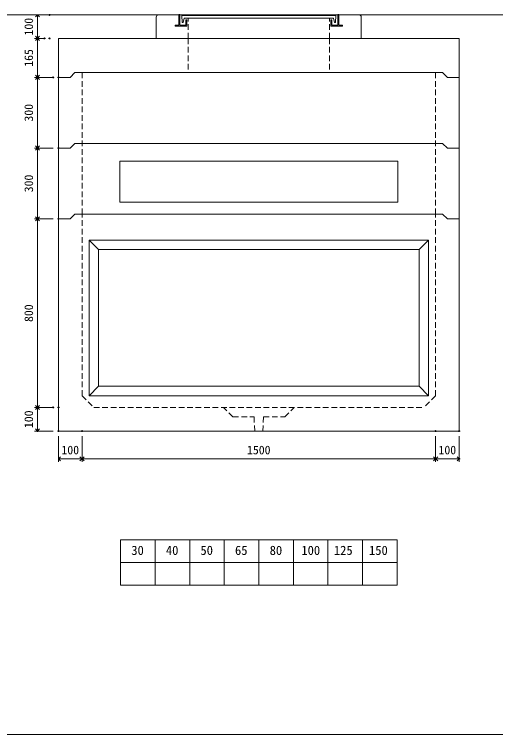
# Model space of a CAD drawing. Units: millimetres, scale not verified. Extents: x -6420 to 6420, y -3037 to 3037.
# Drawn here: x 2323 to 4365, y -2663 to 391 of the extents above; entities that cross this region are included whole.
import ezdxf
from ezdxf.enums import TextEntityAlignment as Align

# ---------------------------------------------------------------- set-up
doc = ezdxf.new("R2010")
doc.units = ezdxf.units.MM
doc.header["$LTSCALE"] = 20
doc.header["$PDMODE"] = 32
doc.header["$PDSIZE"] = 4
doc.linetypes.add('DASHED1', pattern=[1.8, 1.2, -0.6])
doc.linetypes.add('USER2', pattern=[50.8, 31.75, -6.35, 6.35, -6.35])
doc.layers.add('0-1_Defpoints', color=7, linetype='Continuous')
for name, color, linetype, lineweight in [('0-2_waku', 7, 'Continuous', 18), ('0-3_gaikei', 7, 'Continuous', 18), ('0-4_kakure', 7, 'DASHED1', 5), ('0-5_sunpou', 7, 'Continuous', 5), ('0-8_uchigawa', 6, 'Continuous', 18), ('0-A_futa', 3, 'Continuous', 18), ('0-B_GL', 4, 'Continuous', 18), ('0-D_文字１', 7, 'Continuous', 18), ('1-2_uchigawa2', 6, 'USER2', 18)]:
    doc.layers.add(name, color=color, linetype=linetype, lineweight=lineweight)
doc.styles.add('ＭＳ ゴシック', font='')
doc.styles.get('ＭＳ ゴシック').set_extended_font_data('MS Gothic')

# ---------------------------------------------------------------- blocks, each defined once
blk = doc.blocks.new('_Open90')
at = {"layer": '0-5_sunpou'}
blk.add_line((0, 0), (-1, 0), dxfattribs=at)
blk.add_lwpolyline([(-0.5, 0.5), (0, 0), (-0.5, -0.5)], dxfattribs=at)
blk = doc.blocks.new('D64')
at = {"layer": '0-1_Defpoints'}
for p in [(5055.38, 2979.26), (5004.21, 2879.26), (5055.38, 2879.26)]:
    blk.add_point(p, dxfattribs=at)
at = {"layer": '0-5_sunpou'}
for p, q in [((5033.38, 2979.26), (4991.21, 2979.26)), ((5004.21, 2961.26), (5004.21, 2897.26)), ((5033.38, 2879.26), (4991.21, 2879.26))]:
    blk.add_line(p, q, dxfattribs=at)
at = {"layer": '0-5_sunpou', "xscale": 18, "yscale": 18}
for p, rotation in [((5004.21, 2979.26), 90), ((5004.21, 2879.26), 270)]:
    blk.add_blockref('_Open90', p, dxfattribs=dict(at, rotation=rotation))
at = {"layer": '0-5_sunpou', "style": 'ＭＳ ゴシック'}
blk.add_text('100', height=36.66, rotation=90, dxfattribs=at).set_placement((4996.21, 2891.76), align=Align.BOTTOM_LEFT)
blk = doc.blocks.new('D65')
at = {"layer": '0-1_Defpoints'}
for p in [(5033.38, 2879.26), (5004.21, 2714.26), (5071.24, 2714.26)]:
    blk.add_point(p, dxfattribs=at)
at = {"layer": '0-5_sunpou'}
for p, q in [((5011.38, 2879.26), (4991.21, 2879.26)), ((5004.21, 2861.26), (5004.21, 2732.26)), ((5049.24, 2714.26), (4991.21, 2714.26))]:
    blk.add_line(p, q, dxfattribs=at)
at = {"layer": '0-5_sunpou', "xscale": 18, "yscale": 18}
for p, rotation in [((5004.21, 2879.26), 90), ((5004.21, 2714.26), 270)]:
    blk.add_blockref('_Open90', p, dxfattribs=dict(at, rotation=rotation))
at = {"layer": '0-5_sunpou', "style": 'ＭＳ ゴシック'}
blk.add_text('165', height=36.66, rotation=90, dxfattribs=at).set_placement((4996.21, 2759.26), align=Align.BOTTOM_LEFT)
blk = doc.blocks.new('D66')
at = {"layer": '0-1_Defpoints'}
for p in [(5055.38, 2979.26), (5004.21, 2879.26), (5055.38, 2879.26)]:
    blk.add_point(p, dxfattribs=at)
at = {"layer": '0-5_sunpou'}
for p, q in [((5033.38, 2979.26), (4991.21, 2979.26)), ((5004.21, 2961.26), (5004.21, 2897.26)), ((5033.38, 2879.26), (4991.21, 2879.26))]:
    blk.add_line(p, q, dxfattribs=at)
at = {"layer": '0-5_sunpou', "xscale": 18, "yscale": 18}
for p, rotation in [((5004.21, 2979.26), 90), ((5004.21, 2879.26), 270)]:
    blk.add_blockref('_Open90', p, dxfattribs=dict(at, rotation=rotation))
at = {"layer": '0-5_sunpou', "style": 'ＭＳ ゴシック'}
blk.add_text('100', height=36.66, rotation=90, dxfattribs=at).set_placement((4996.21, 2891.76), align=Align.BOTTOM_LEFT)
blk = doc.blocks.new('D67')
at = {"layer": '0-1_Defpoints'}
for p in [(5033.38, 2879.26), (5004.21, 2714.26), (5071.24, 2714.26)]:
    blk.add_point(p, dxfattribs=at)
at = {"layer": '0-5_sunpou'}
for p, q in [((5011.38, 2879.26), (4991.21, 2879.26)), ((5004.21, 2861.26), (5004.21, 2732.26)), ((5049.24, 2714.26), (4991.21, 2714.26))]:
    blk.add_line(p, q, dxfattribs=at)
at = {"layer": '0-5_sunpou', "xscale": 18, "yscale": 18}
for p, rotation in [((5004.21, 2879.26), 90), ((5004.21, 2714.26), 270)]:
    blk.add_blockref('_Open90', p, dxfattribs=dict(at, rotation=rotation))
at = {"layer": '0-5_sunpou', "style": 'ＭＳ ゴシック'}
blk.add_text('165', height=36.66, rotation=90, dxfattribs=at).set_placement((4996.21, 2759.26), align=Align.BOTTOM_LEFT)
blk = doc.blocks.new('D76')
at = {"layer": '0-1_Defpoints'}
for p in [(5093.24, 2714.26), (5004.21, 2414.26), (5093.24, 2414.26)]:
    blk.add_point(p, dxfattribs=at)
at = {"layer": '0-5_sunpou'}
for p, q in [((5071.24, 2714.26), (4991.21, 2714.26)), ((5004.21, 2696.26), (5004.21, 2432.26)), ((5071.24, 2414.26), (4991.21, 2414.26))]:
    blk.add_line(p, q, dxfattribs=at)
at = {"layer": '0-5_sunpou', "xscale": 18, "yscale": 18}
for p, rotation in [((5004.21, 2714.26), 90), ((5004.21, 2414.26), 270)]:
    blk.add_blockref('_Open90', p, dxfattribs=dict(at, rotation=rotation))
at = {"layer": '0-5_sunpou', "style": 'ＭＳ ゴシック'}
blk.add_text('300', height=36.66, rotation=90, dxfattribs=at).set_placement((4996.21, 2526.76), align=Align.BOTTOM_LEFT)
blk = doc.blocks.new('D77')
at = {"layer": '0-1_Defpoints'}
for p in [(5093.24, 2414.26), (5004.21, 2114.26), (5093.24, 2114.26)]:
    blk.add_point(p, dxfattribs=at)
at = {"layer": '0-5_sunpou'}
for p, q in [((5071.24, 2414.26), (4991.21, 2414.26)), ((5004.21, 2396.26), (5004.21, 2132.26)), ((5071.24, 2114.26), (4991.21, 2114.26))]:
    blk.add_line(p, q, dxfattribs=at)
at = {"layer": '0-5_sunpou', "xscale": 18, "yscale": 18}
for p, rotation in [((5004.21, 2414.26), 90), ((5004.21, 2114.26), 270)]:
    blk.add_blockref('_Open90', p, dxfattribs=dict(at, rotation=rotation))
at = {"layer": '0-5_sunpou', "style": 'ＭＳ ゴシック'}
blk.add_text('300', height=36.66, rotation=90, dxfattribs=at).set_placement((4996.21, 2226.76), align=Align.BOTTOM_LEFT)
blk = doc.blocks.new('D59')
at = {"layer": '0-1_Defpoints'}
for p in [(5093.24, 2114.26), (5004.21, 1314.26), (5093.24, 1314.26)]:
    blk.add_point(p, dxfattribs=at)
at = {"layer": '0-5_sunpou'}
for p, q in [((5071.24, 2114.26), (4991.21, 2114.26)), ((5004.21, 2096.26), (5004.21, 1332.26)), ((5071.24, 1314.26), (4991.21, 1314.26))]:
    blk.add_line(p, q, dxfattribs=at)
at = {"layer": '0-5_sunpou', "xscale": 18, "yscale": 18}
for p, rotation in [((5004.21, 2114.26), 90), ((5004.21, 1314.26), 270)]:
    blk.add_blockref('_Open90', p, dxfattribs=dict(at, rotation=rotation))
at = {"layer": '0-5_sunpou', "style": 'ＭＳ ゴシック'}
blk.add_text('800', height=36.66, rotation=90, dxfattribs=at).set_placement((4996.21, 1676.76), align=Align.BOTTOM_LEFT)
blk = doc.blocks.new('D60')
at = {"layer": '0-1_Defpoints'}
for p in [(5071.24, 1314.26), (5004.21, 1214.26), (5093.24, 1214.26)]:
    blk.add_point(p, dxfattribs=at)
at = {"layer": '0-5_sunpou'}
for p, q in [((5049.24, 1314.26), (4991.21, 1314.26)), ((5004.21, 1296.26), (5004.21, 1232.26)), ((5071.24, 1214.26), (4991.21, 1214.26))]:
    blk.add_line(p, q, dxfattribs=at)
at = {"layer": '0-5_sunpou', "xscale": 18, "yscale": 18}
for p, rotation in [((5004.21, 1314.26), 90), ((5004.21, 1214.26), 270)]:
    blk.add_blockref('_Open90', p, dxfattribs=dict(at, rotation=rotation))
at = {"layer": '0-5_sunpou', "style": 'ＭＳ ゴシック'}
blk.add_text('100', height=36.66, rotation=90, dxfattribs=at).set_placement((4996.21, 1226.76), align=Align.BOTTOM_LEFT)
blk = doc.blocks.new('D61')
at = {"layer": '0-1_Defpoints'}
for p in [(5093.24, 1214.26), (5193.24, 1214.26), (5193.24, 1096.55)]:
    blk.add_point(p, dxfattribs=at)
at = {"layer": '0-5_sunpou'}
for p, q in [((5093.24, 1192.26), (5093.24, 1083.55)), ((5193.24, 1192.26), (5193.24, 1083.55)), ((5111.24, 1096.55), (5175.24, 1096.55))]:
    blk.add_line(p, q, dxfattribs=at)
at = {"layer": '0-5_sunpou', "xscale": 18, "yscale": 18, "rotation": 180}
blk.add_blockref('_Open90', (5093.24, 1096.55), dxfattribs=at)
at = {"layer": '0-5_sunpou', "xscale": 18, "yscale": 18}
blk.add_blockref('_Open90', (5193.24, 1096.55), dxfattribs=at)
at = {"layer": '0-5_sunpou', "style": 'ＭＳ ゴシック'}
blk.add_text('100', height=36.66, dxfattribs=at).set_placement((5105.74, 1104.55), align=Align.BOTTOM_LEFT)
blk = doc.blocks.new('D62')
at = {"layer": '0-1_Defpoints'}
for p in [(5193.24, 1214.26), (6693.24, 1214.26), (6693.24, 1096.55)]:
    blk.add_point(p, dxfattribs=at)
at = {"layer": '0-5_sunpou'}
for p, q in [((5193.24, 1192.26), (5193.24, 1083.55)), ((6693.24, 1192.26), (6693.24, 1083.55)), ((5211.24, 1096.55), (6675.24, 1096.55))]:
    blk.add_line(p, q, dxfattribs=at)
at = {"layer": '0-5_sunpou', "xscale": 18, "yscale": 18, "rotation": 180}
blk.add_blockref('_Open90', (5193.24, 1096.55), dxfattribs=at)
at = {"layer": '0-5_sunpou', "xscale": 18, "yscale": 18}
blk.add_blockref('_Open90', (6693.24, 1096.55), dxfattribs=at)
at = {"layer": '0-5_sunpou', "style": 'ＭＳ ゴシック'}
blk.add_text('1500', height=36.66, dxfattribs=at).set_placement((5893.24, 1104.55), align=Align.BOTTOM_LEFT)
blk = doc.blocks.new('D63')
at = {"layer": '0-1_Defpoints'}
for p in [(6693.24, 1214.26), (6793.24, 1214.26), (6793.24, 1096.55)]:
    blk.add_point(p, dxfattribs=at)
at = {"layer": '0-5_sunpou'}
for p, q in [((6693.24, 1192.26), (6693.24, 1083.55)), ((6793.24, 1192.26), (6793.24, 1083.55)), ((6711.24, 1096.55), (6775.24, 1096.55))]:
    blk.add_line(p, q, dxfattribs=at)
at = {"layer": '0-5_sunpou', "xscale": 18, "yscale": 18, "rotation": 180}
blk.add_blockref('_Open90', (6693.24, 1096.55), dxfattribs=at)
at = {"layer": '0-5_sunpou', "xscale": 18, "yscale": 18}
blk.add_blockref('_Open90', (6793.24, 1096.55), dxfattribs=at)
at = {"layer": '0-5_sunpou', "style": 'ＭＳ ゴシック'}
blk.add_text('100', height=36.66, dxfattribs=at).set_placement((6705.74, 1104.55), align=Align.BOTTOM_LEFT)

msp = doc.modelspace()

# ---------------------------------------------------------------- linework, layer by layer
at = {"layer": '0-2_waku'}
for p, q in [((2773.33, -1836.78), (2773.33, -2028.78)), ((2773.33, -1836.78), (2773.33, -2028.78)), ((2773.33, -1836.78), (2773.33, -2028.78)), ((2773.33, -1836.78), (2773.33, -2028.78)), ((2773.33, -1836.78), (3946.67, -1836.78)), ((2920, -1836.78), (2920, -2028.78)), ((3066.67, -1836.78), (3066.67, -2028.78)), ((3066.67, -1836.78), (3066.67, -2028.78)), ((3213.33, -1836.78), (3213.33, -2028.78)), ((3360, -1836.78), (3360, -2028.78)), ((3506.67, -1836.78), (3506.67, -2028.78)), ((3653.33, -1836.78), (3653.33, -2028.78)), ((3800, -1836.78), (3800, -2028.78)), ((3946.67, -1836.78), (3946.67, -2028.78)), ((2773.33, -1932.78), (3946.67, -1932.78)), ((2773.33, -2028.78), (3946.67, -2028.78)), ((-1740, -2663.21), (6420, -2663.21))]:
    msp.add_line(p, q, dxfattribs=at)
at = {"layer": '0-3_gaikei'}
for p, q in [((2925, 289.22), (2925, 379.22)), ((2935, 389.22), (3020, 389.22)), ((3700, 389.22), (3785, 389.22)), ((3795, 289.22), (3795, 379.22)), ((2510, 289.22), (2510, -475.78)), ((2510, 289.22), (4210, 289.22)), ((2510, 289.22), (4210, 289.22)), ((2510, 289.22), (4210, 289.22)), ((2510, 289.22), (4210, 289.22)), ((2925, 289.22), (3795, 289.22)), ((4210, -475.78), (4210, 289.22)), ((2510, 124.22), (2560, 124.22)), ((2510, 124.22), (2560, 124.22)), ((2510, 124.22), (2560, 124.22)), ((2510, 124.22), (2560, 124.22)), ((2510, 124.22), (2560, 124.22)), ((2510, 124.22), (2560, 124.22)), ((2510, 124.22), (2560, 124.22)), ((2510, 124.22), (2560, 124.22)), ((2510, 124.22), (2560, 124.22)), ((2510, 124.22), (2560, 124.22)), ((2510, 124.22), (2560, 124.22)), ((2510, 124.22), (2560, 124.22)), ((2510, 124.22), (2560, 124.22)), ((2510, 124.22), (2560, 124.22)), ((2580, 144.22), (2560, 124.22)), ((2580, 144.22), (2560, 124.22)), ((2580, 144.22), (2560, 124.22)), ((2580, 144.22), (2560, 124.22)), ((2580, 144.22), (2560, 124.22)), ((2580, 144.22), (2560, 124.22)), ((2580, 144.22), (2560, 124.22)), ((2580, 144.22), (2560, 124.22)), ((2580, 144.22), (2560, 124.22)), ((2580, 144.22), (2560, 124.22)), ((2580, 144.22), (2560, 124.22)), ((2580, 144.22), (2560, 124.22)), ((2580, 144.22), (2560, 124.22)), ((2580, 144.22), (2560, 124.22)), ((2580, 144.22), (4140, 144.22)), ((2580, 144.22), (4140, 144.22)), ((2580, 144.22), (4140, 144.22)), ((2580, 144.22), (4140, 144.22)), ((2580, 144.22), (4140, 144.22)), ((2580, 144.22), (4140, 144.22)), ((2580, 144.22), (4140, 144.22)), ((2580, 144.22), (4140, 144.22)), ((2580, 144.22), (4140, 144.22)), ((2580, 144.22), (4140, 144.22)), ((2580, 144.22), (4140, 144.22)), ((2580, 144.22), (4140, 144.22)), ((2580, 144.22), (4140, 144.22)), ((2580, 144.22), (4140, 144.22)), ((4140, 144.22), (4160, 124.22)), ((4140, 144.22), (4160, 124.22)), ((4140, 144.22), (4160, 124.22)), ((4140, 144.22), (4160, 124.22)), ((4140, 144.22), (4160, 124.22)), ((4140, 144.22), (4160, 124.22)), ((4140, 144.22), (4160, 124.22)), ((4140, 144.22), (4160, 124.22)), ((4140, 144.22), (4160, 124.22)), ((4140, 144.22), (4160, 124.22)), ((4140, 144.22), (4160, 124.22)), ((4140, 144.22), (4160, 124.22)), ((4140, 144.22), (4160, 124.22)), ((4140, 144.22), (4160, 124.22)), ((4160, 124.22), (4210, 124.22)), ((4160, 124.22), (4210, 124.22)), ((4160, 124.22), (4210, 124.22)), ((4160, 124.22), (4210, 124.22)), ((4160, 124.22), (4210, 124.22)), ((4160, 124.22), (4210, 124.22)), ((4160, 124.22), (4210, 124.22)), ((4160, 124.22), (4210, 124.22)), ((4160, 124.22), (4210, 124.22)), ((4160, 124.22), (4210, 124.22)), ((4160, 124.22), (4210, 124.22)), ((4160, 124.22), (4210, 124.22)), ((4160, 124.22), (4210, 124.22)), ((4160, 124.22), (4210, 124.22)), ((2510, -175.78), (2560, -175.78)), ((2510, -175.78), (2560, -175.78)), ((2580, -155.78), (2560, -175.78)), ((2580, -155.78), (2560, -175.78)), ((2580, -155.78), (4140, -155.78)), ((2580, -155.78), (4140, -155.78)), ((4140, -155.78), (4160, -175.78)), ((4140, -155.78), (4160, -175.78)), ((4160, -175.78), (4210, -175.78)), ((4160, -175.78), (4210, -175.78)), ((2580, -455.78), (2560, -475.78)), ((2580, -455.78), (2560, -475.78)), ((2580, -455.78), (2560, -475.78)), ((2580, -455.78), (2560, -475.78)), ((2580, -455.78), (2560, -475.78)), ((2580, -455.78), (2560, -475.78)), ((2580, -455.78), (2560, -475.78)), ((2580, -455.78), (2560, -475.78)), ((2580, -455.78), (2560, -475.78)), ((2580, -455.78), (2560, -475.78)), ((2580, -455.78), (2560, -475.78)), ((2580, -455.78), (2560, -475.78)), ((2580, -455.78), (2560, -475.78)), ((2580, -455.78), (2560, -475.78)), ((2580, -455.78), (2560, -475.78)), ((2580, -455.78), (2560, -475.78)), ((2580, -455.78), (2560, -475.78)), ((2580, -455.78), (2560, -475.78)), ((2580, -455.78), (2560, -475.78)), ((2580, -455.78), (2560, -475.78)), ((2580, -455.78), (4140, -455.78)), ((2580, -455.78), (4140, -455.78)), ((2580, -455.78), (4140, -455.78)), ((2580, -455.78), (4140, -455.78)), ((2580, -455.78), (4140, -455.78)), ((2580, -455.78), (4140, -455.78)), ((2580, -455.78), (4140, -455.78)), ((2580, -455.78), (4140, -455.78)), ((2580, -455.78), (4140, -455.78)), ((2580, -455.78), (4140, -455.78)), ((2580, -455.78), (4140, -455.78)), ((2580, -455.78), (4140, -455.78)), ((2580, -455.78), (4140, -455.78)), ((2580, -455.78), (4140, -455.78)), ((2580, -455.78), (4140, -455.78)), ((2580, -455.78), (4140, -455.78)), ((2580, -455.78), (4140, -455.78)), ((2580, -455.78), (4140, -455.78)), ((2580, -455.78), (4140, -455.78)), ((2580, -455.78), (4140, -455.78)), ((4140, -455.78), (4160, -475.78)), ((4140, -455.78), (4160, -475.78)), ((4140, -455.78), (4160, -475.78)), ((4140, -455.78), (4160, -475.78)), ((4140, -455.78), (4160, -475.78)), ((4140, -455.78), (4160, -475.78)), ((4140, -455.78), (4160, -475.78)), ((4140, -455.78), (4160, -475.78)), ((4140, -455.78), (4160, -475.78)), ((4140, -455.78), (4160, -475.78)), ((4140, -455.78), (4160, -475.78)), ((4140, -455.78), (4160, -475.78)), ((4140, -455.78), (4160, -475.78)), ((4140, -455.78), (4160, -475.78)), ((4140, -455.78), (4160, -475.78)), ((4140, -455.78), (4160, -475.78)), ((4140, -455.78), (4160, -475.78)), ((4140, -455.78), (4160, -475.78)), ((4140, -455.78), (4160, -475.78)), ((4140, -455.78), (4160, -475.78)), ((2510, -475.78), (2560, -475.78)), ((2510, -475.78), (2560, -475.78)), ((2510, -475.78), (2560, -475.78)), ((2510, -475.78), (2560, -475.78)), ((2510, -475.78), (2560, -475.78)), ((2510, -475.78), (2560, -475.78)), ((2510, -475.78), (2560, -475.78)), ((2510, -475.78), (2510, -1375.78)), ((2510, -475.78), (2560, -475.78)), ((2510, -475.78), (2560, -475.78)), ((2510, -475.78), (2560, -475.78)), ((2510, -475.78), (2560, -475.78)), ((2510, -475.78), (2560, -475.78)), ((2510, -475.78), (2560, -475.78)), ((2510, -475.78), (2560, -475.78)), ((2510, -475.78), (2560, -475.78)), ((2510, -475.78), (2560, -475.78)), ((2510, -475.78), (2560, -475.78)), ((2510, -475.78), (2560, -475.78)), ((2510, -475.78), (2560, -475.78)), ((2510, -475.78), (2560, -475.78)), ((4160, -475.78), (4210, -475.78)), ((4160, -475.78), (4210, -475.78)), ((4160, -475.78), (4210, -475.78)), ((4160, -475.78), (4210, -475.78)), ((4160, -475.78), (4210, -475.78)), ((4160, -475.78), (4210, -475.78)), ((4160, -475.78), (4210, -475.78)), ((4160, -475.78), (4210, -475.78)), ((4160, -475.78), (4210, -475.78)), ((4160, -475.78), (4210, -475.78)), ((4160, -475.78), (4210, -475.78)), ((4160, -475.78), (4210, -475.78)), ((4160, -475.78), (4210, -475.78)), ((4160, -475.78), (4210, -475.78)), ((4160, -475.78), (4210, -475.78)), ((4160, -475.78), (4210, -475.78)), ((4160, -475.78), (4210, -475.78)), ((4160, -475.78), (4210, -475.78)), ((4160, -475.78), (4210, -475.78)), ((4160, -475.78), (4210, -475.78)), ((4210, -1375.78), (4210, -475.78)), ((2510, -1375.78), (4210, -1375.78))]:
    msp.add_line(p, q, dxfattribs=at)
for centre, radius, start, end in [((2934.42, 379.8), 9.44, 86.47383, 183.52617), ((3785.33, 379.55), 9.68, 358.04251, 91.95749)]:
    msp.add_arc(centre, radius, start, end, dxfattribs=at)
at = {"layer": '0-4_kakure'}
for p, q in [((3060, 289.22), (3060, 375.72)), ((3660, 289.22), (3660, 375.72)), ((3060, 289.22), (3060, 144.22)), ((3660, 289.22), (3660, 144.22)), ((2610, -455.78), (2610, 144.22)), ((4110, -455.78), (4110, 144.22)), ((2610, -1225.78), (2610, -455.78)), ((4110, -1225.78), (4110, -455.78)), ((2610, -1225.78), (2660, -1275.78)), ((4110, -1225.78), (4060, -1275.78)), ((2660, -1275.78), (4060, -1275.78)), ((3250, -1315.78), (3210, -1275.78)), ((3250, -1315.78), (3340, -1315.78)), ((3340, -1315.78), (3342.5, -1375.78)), ((3380, -1315.78), (3377.5, -1375.78))]:
    msp.add_line(p, q, dxfattribs=at)
msp.add_lwpolyline([(3380, -1315.78), (3470, -1315.78), (3510, -1275.78)], dxfattribs=at)
at = {"layer": '0-8_uchigawa'}
for p, q in [((2640, -565.78), (3360, -565.78)), ((2640, -565.78), (2640, -1225.78)), ((2680, -605.78), (2640, -565.78)), ((4080, -565.78), (3360, -565.78)), ((4040, -605.78), (4080, -565.78)), ((4080, -565.78), (4080, -1225.78)), ((4080, -565.78), (4080, -1225.78)), ((2680, -605.78), (2680, -1185.78)), ((2680, -605.78), (3360, -605.78)), ((2680, -605.78), (3360, -605.78)), ((4040, -605.78), (3360, -605.78)), ((4040, -605.78), (4040, -1185.78)), ((2680, -1185.78), (2640, -1225.78)), ((2680, -1185.78), (3360, -1185.78)), ((2640, -1225.78), (3360, -1225.78)), ((3360.69, -1226.47), (4080, -1225.78))]:
    msp.add_line(p, q, dxfattribs=at)
msp.add_lwpolyline([(3360, -1185.78), (4040, -1185.78), (4080, -1225.78)], dxfattribs=at)
at = {"layer": '0-A_futa'}
for p, q in [((3020, 389.22), (3020, 346.22)), ((3022, 391.22), (3025, 391.22)), ((3025, 391.22), (3025, 346.22)), ((3032.81, 386.72), (3687.14, 386.72)), ((3032.81, 386.72), (3035.3, 356.72)), ((3043.33, 375.72), (3039.01, 356.72)), ((3043.33, 375.72), (3676.67, 375.72)), ((3052, 368.22), (3053, 368.22)), ((3668, 368.22), (3667, 368.22)), ((3676.67, 375.72), (3680.99, 356.72)), ((3687.14, 386.72), (3684.89, 356.72)), ((3695, 391.22), (3698, 391.22)), ((3695, 391.22), (3695, 346.22)), ((3700, 389.22), (3700, 346.22)), ((3005, 344.22), (3005, 343.22)), ((3007, 346.22), (3020, 346.22)), ((3055, 341.22), (3007, 341.22)), ((3025, 346.22), (3050, 346.22)), ((3035.3, 356.72), (3039.01, 356.72)), ((3050, 366.22), (3050, 346.22)), ((3055, 366.22), (3055, 341.22)), ((3665, 366.22), (3665, 341.22)), ((3665, 341.22), (3713, 341.22)), ((3670, 366.22), (3670, 346.22)), ((3695, 346.22), (3670, 346.22)), ((3684.89, 356.72), (3680.99, 356.72)), ((3713, 346.22), (3700, 346.22)), ((3715, 344.22), (3715, 343.22))]:
    msp.add_line(p, q, dxfattribs=at)
for centre, start, end in [((3022, 389.22), 90, 180), ((3052, 366.22), 90, 180), ((3053, 366.22), 0, 90), ((3667, 366.22), 90, 180), ((3668, 366.22), 0, 90), ((3698, 389.22), 0, 90), ((3007, 344.22), 90, 180), ((3007, 343.22), 180, 270), ((3713, 344.22), 0, 90), ((3713, 343.22), 270, 0)]:
    msp.add_arc(centre, 2, start, end, dxfattribs=at)
at = {"layer": '0-B_GL'}
msp.add_line((-1740, 389.22), (6420, 389.22), dxfattribs=at)
at = {"layer": '1-2_uchigawa2'}
for p, q in [((2770, -230.78), (3360, -230.78)), ((2770, -230.78), (2770, -405.78)), ((3950, -230.78), (3360, -230.78)), ((3950, -230.78), (3950, -405.78)), ((2770, -405.78), (3360.53, -405.78)), ((3950, -405.78), (3359.47, -405.78))]:
    msp.add_line(p, q, dxfattribs=at)

# ---------------------------------------------------------------- block references
at = {"layer": '0-5_sunpou'}
for name in ['D64', 'D66', 'D65', 'D67', 'D76', 'D77', 'D59', 'D60', 'D61', 'D62', 'D63']:
    msp.add_blockref(name, (-2583.24, -2590.04), dxfattribs=at)

# ---------------------------------------------------------------- texts
at = {"layer": '0-D_文字１', "style": 'ＭＳ ゴシック'}
for s, p in [('30', (2818.92, -1912.95)), ('40', (2965.59, -1912.95)), ('50', (3112.26, -1912.95)), ('65', (3258.92, -1912.95)), ('80', (3406.14, -1912.95)), ('100', (3540.63, -1912.95)), ('125', (3678.48, -1912.95)), ('150', (3827.5, -1912.95))]:
    msp.add_text(s, height=39.1, dxfattribs=at).set_placement(p, align=Align.BOTTOM_LEFT)

doc.saveas('drawing.dxf')
